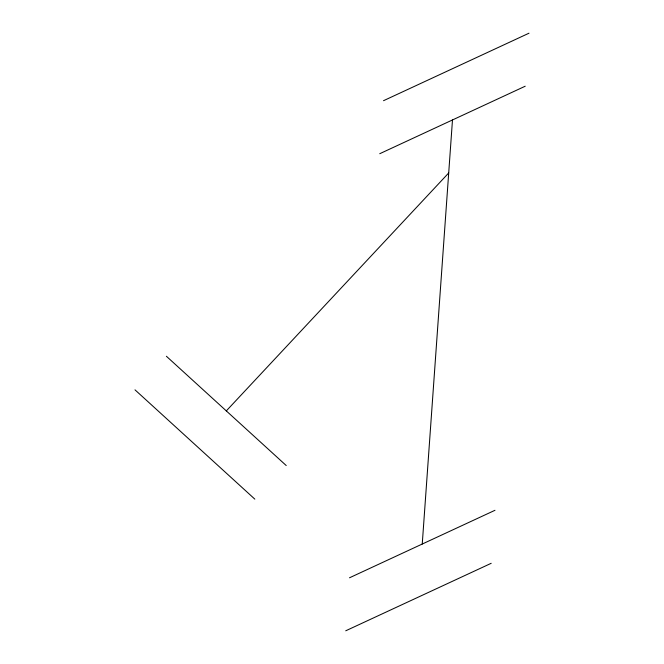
<?xml version="1.0" encoding="UTF-8"?>
<svg xmlns="http://www.w3.org/2000/svg" width="664" height="664" viewBox="0 0 664 664"><rect width="100%" height="100%" fill="white"/><g stroke="black" fill="none" stroke-linecap="round" stroke-linejoin="round"><path stroke-width="1" d="M422.246 544.04L452.483 119.96M226.308 410.9L448.706 172.964M383.526 100.696L529 33.2M379.75 153.708L525.216 86.212M349.505 577.788L494.979 510.292M345.728 630.8L491.194 563.304M166.398 356.261L286.226 465.539M135 389.851L254.827 499.129"/></g></svg>
